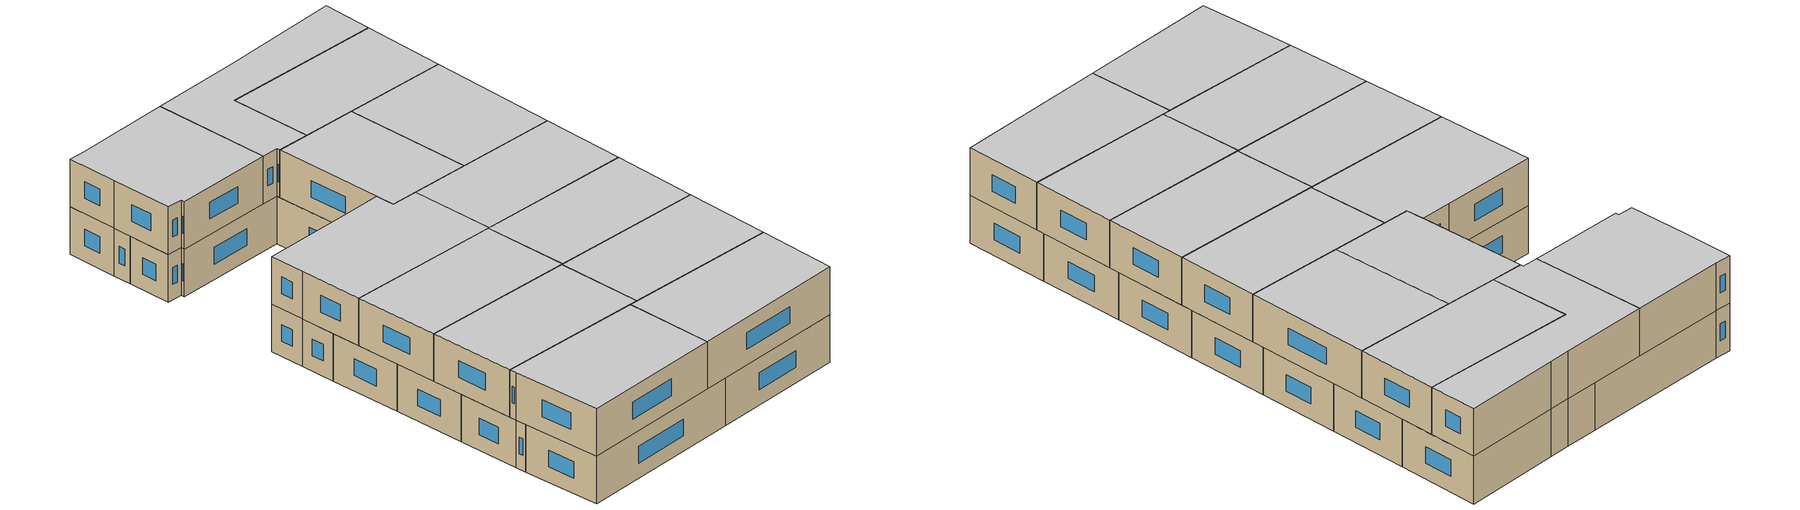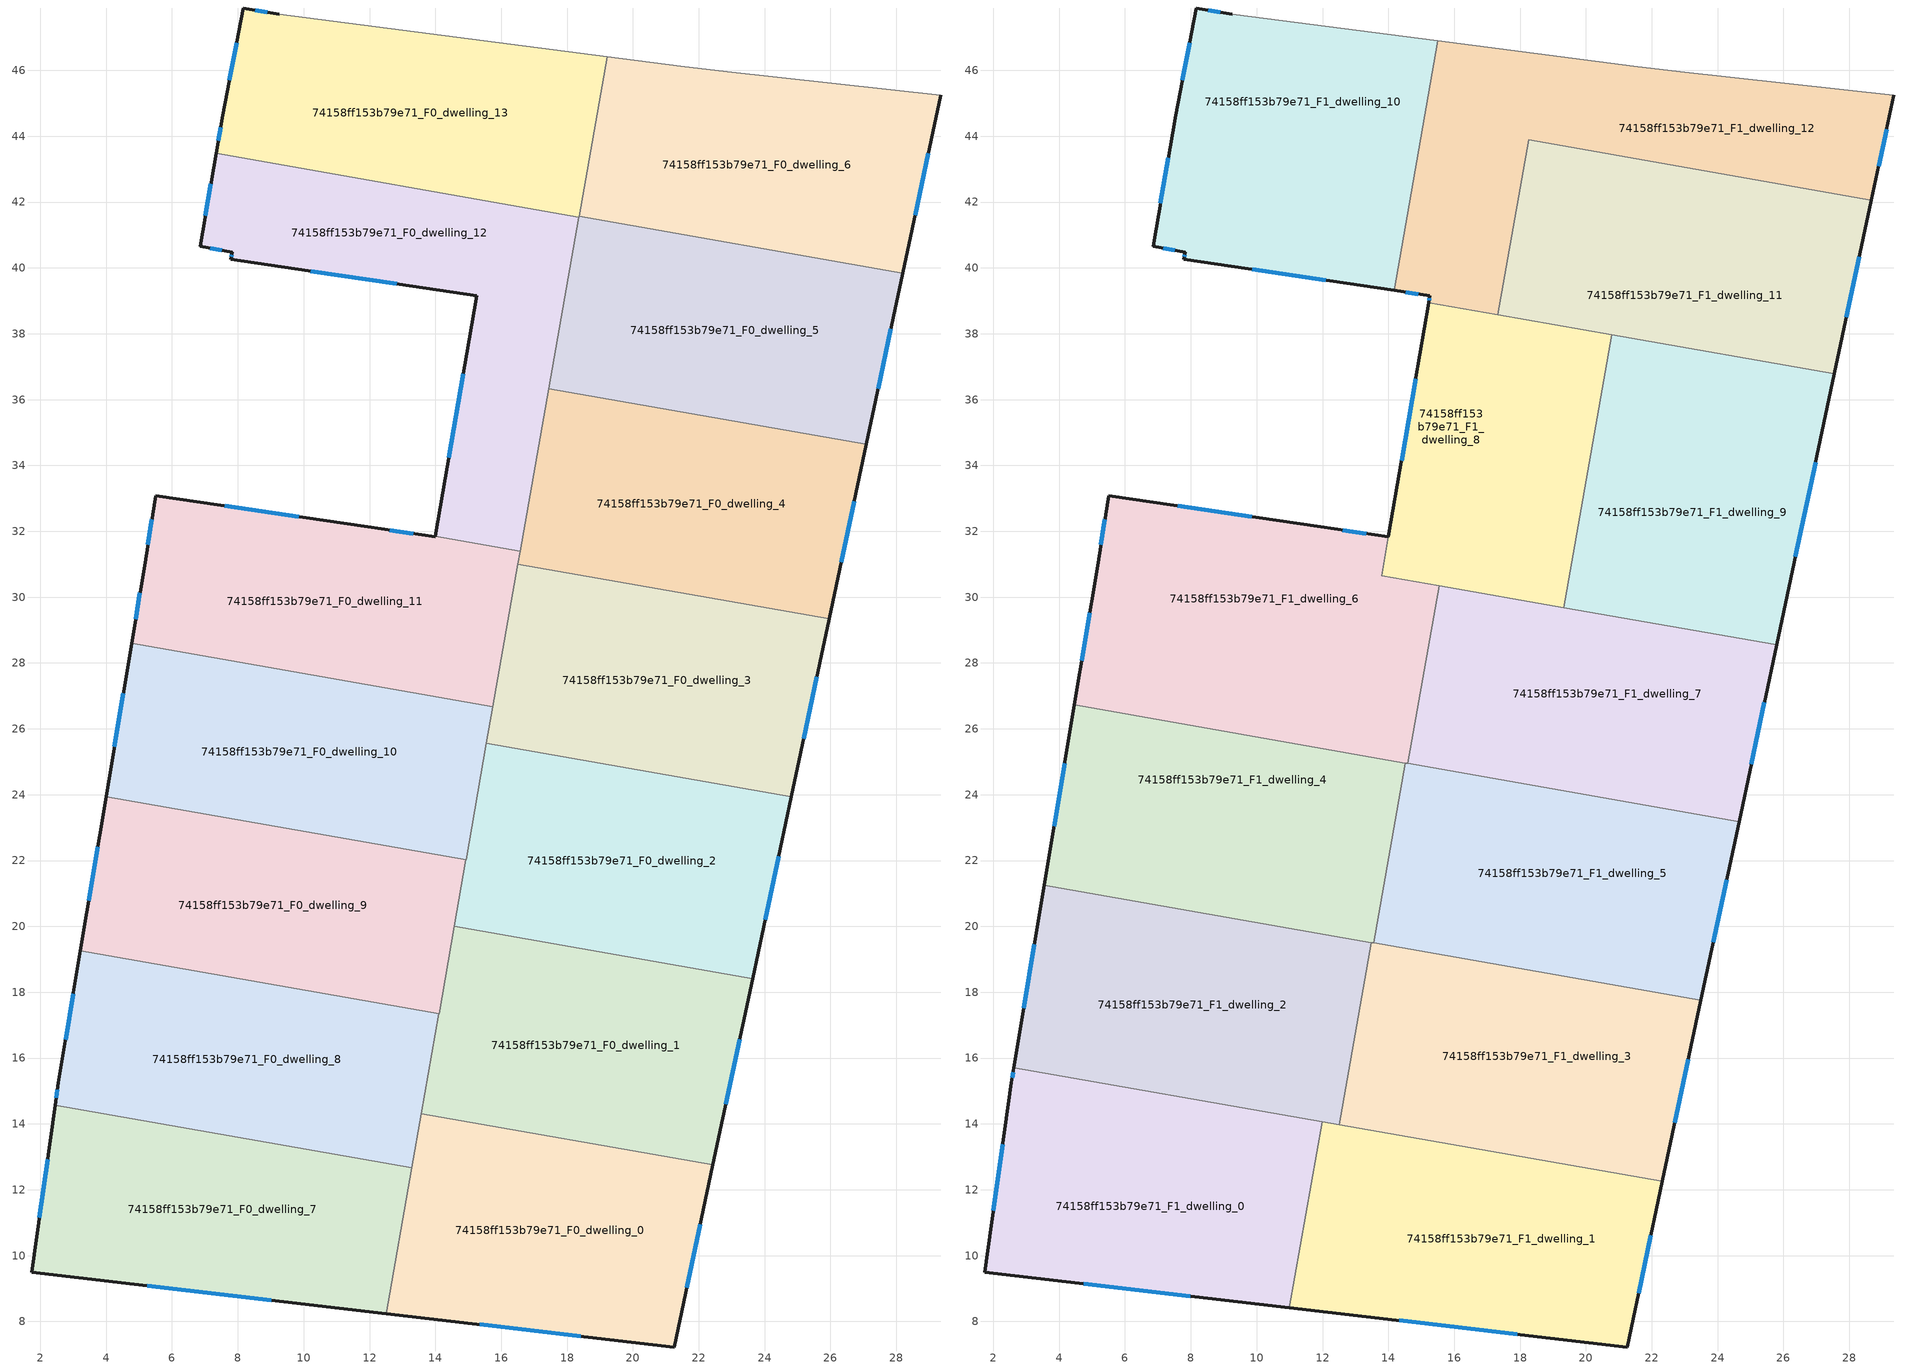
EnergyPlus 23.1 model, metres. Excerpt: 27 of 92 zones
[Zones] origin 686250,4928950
74158ff153b79e71_F0_dwelling_0
 floor ground (EU_floor_Construction): 22.43,12.76 21.25,7.22 12.51,8.24 13.58,14.31 z0
 wall outside (EU_wall_Construction): 12.51,8.24 21.25,7.22 22.43,12.76 z0:3
 wall to 74158ff153b79e71_F0_dwelling_1 (EU_wall_Construction): 22.43,12.76 13.58,14.31 z0:3
 wall to 74158ff153b79e71_F0_dwelling_7 (EU_wall_Construction): 13.29,12.67 12.51,8.24 z0:3
 wall to 74158ff153b79e71_F0_dwelling_8 (EU_wall_Construction): 13.58,14.31 13.29,12.67 z0:3
 window (EU_Window_Construction): 21.63,9.02 22.05,10.96 / 15.35,7.91 18.41,7.56 z0.98:2.02
74158ff153b79e71_F0_dwelling_1
 floor ground (EU_floor_Construction): 23.63,18.41 22.43,12.76 13.58,14.31 14.57,20 z0
 wall outside (EU_wall_Construction): 22.43,12.76 23.63,18.41 z0:3
 wall to 74158ff153b79e71_F0_dwelling_2 (EU_wall_Construction): 23.63,18.41 14.57,20 z0:3
 wall to 74158ff153b79e71_F0_dwelling_8 (EU_wall_Construction): 14.11,17.35 13.58,14.31 z0:3
 wall to 74158ff153b79e71_F0_dwelling_9 (EU_wall_Construction): 14.58,20 14.11,17.35 z0:3
 window (EU_Window_Construction): 22.82,14.6 23.24,16.57 z0.98:2.02
74158ff153b79e71_F0_dwelling_10
 floor ground (EU_floor_Construction): 15.75,26.67 14.93,22.02 4,23.94 4.77,28.59 z0
 wall outside (EU_wall_Construction): 4.77,28.59 4,23.94 z0:3
 wall to 74158ff153b79e71_F0_dwelling_11 (EU_wall_Construction): 15.75,26.67 4.77,28.59 z0:3
 wall to 74158ff153b79e71_F0_dwelling_9 (EU_wall_Construction): 4,23.94 14.93,22.02 z0:3
 wall to 74158ff153b79e71_F0_dwelling_2 (EU_wall_Construction): 14.93,22.02 15.55,25.56 z0:3
 wall to 74158ff153b79e71_F0_dwelling_3 (EU_wall_Construction): 15.55,25.56 15.75,26.66 z0:3
 window (EU_Window_Construction): 4.52,27.08 4.25,25.45 z0.98:2.02
74158ff153b79e71_F0_dwelling_11
 floor ground (EU_floor_Construction): 16.58,31.4 15.75,26.67 4.77,28.59 5.15,30.87 5.51,33.08 11.94,32.13 14,31.83 14,31.85 z0
 wall outside (EU_wall_Construction): 14,31.85 14,31.83 11.94,32.13 5.51,33.08 5.15,30.87 4.77,28.59 z0:3
 wall to 74158ff153b79e71_F0_dwelling_12 (EU_wall_Construction): 16.58,31.4 14,31.85 z0:3
 wall to 74158ff153b79e71_F0_dwelling_3 (EU_wall_Construction): 15.75,26.67 16.51,31 z0:3
 wall to 74158ff153b79e71_F0_dwelling_4 (EU_wall_Construction): 16.51,31 16.58,31.4 z0:3
 window (EU_Window_Construction): 5.03,30.13 4.89,29.33 / 5.39,32.36 5.27,31.59 / 9.85,32.44 7.6,32.78 / 13.33,31.93 12.61,32.04 z0.98:2.02
 ceiling adiabatic (EU_roof_Construction): 15.75,26.67 16.37,30.2 15.54,30.35 14.92,26.81 z3
74158ff153b79e71_F0_dwelling_12
 floor ground (EU_floor_Construction): 18.36,41.54 16.58,31.4 14,31.85 15.26,39.15 7.79,40.26 7.83,40.47 6.85,40.66 7.34,43.48 z0
 wall outside (EU_wall_Construction): 7.34,43.48 6.85,40.66 7.83,40.47 7.79,40.26 15.26,39.15 14,31.85 z0:3
 wall to 74158ff153b79e71_F0_dwelling_13 (EU_wall_Construction): 18.36,41.54 7.34,43.48 z0:3
 wall to 74158ff153b79e71_F0_dwelling_5 (EU_wall_Construction): 17.45,36.33 18.36,41.54 z0:3
 wall to 74158ff153b79e71_F0_dwelling_4 (EU_wall_Construction): 16.58,31.4 17.44,36.33 z0:3
 window (EU_Window_Construction): 7.17,40.6 7.51,40.54 / 7.18,42.56 7.01,41.58 / 14.85,36.78 14.41,34.23 / 10.22,39.9 12.83,39.51 / 7.82,40.41 7.8,40.33 z0.98:2.02
74158ff153b79e71_F0_dwelling_13
 floor ground (EU_floor_Construction): 19.22,46.41 18.36,41.54 7.34,43.48 7.54,44.64 8.17,47.89 9.25,47.7 z0
 wall outside (EU_wall_Construction): 9.25,47.7 8.17,47.89 7.54,44.64 7.34,43.48 z0:3
 wall adiabatic (EU_wall_Construction): 19.22,46.41 9.25,47.7 z0:3
 wall to 74158ff153b79e71_F0_dwelling_6 (EU_wall_Construction): 18.36,41.56 19.22,46.41 z0:3
 wall to 74158ff153b79e71_F0_dwelling_5 (EU_wall_Construction): 18.36,41.54 18.36,41.56 z0:3
 window (EU_Window_Construction): 7.48,44.26 7.4,43.86 / 7.97,46.84 7.75,45.7 / 8.9,47.77 8.52,47.83 z0.98:2.02
74158ff153b79e71_F0_dwelling_2
 floor ground (EU_floor_Construction): 24.81,23.93 23.63,18.41 14.57,20 15.55,25.56 z0
 wall outside (EU_wall_Construction): 23.63,18.41 24.81,23.93 z0:3
 wall to 74158ff153b79e71_F0_dwelling_3 (EU_wall_Construction): 24.81,23.93 15.55,25.56 z0:3
 wall to 74158ff153b79e71_F0_dwelling_9 (EU_wall_Construction): 14.93,22.02 14.57,20 z0:3
 window (EU_Window_Construction): 24.02,20.21 24.43,22.14 z0.98:2.02
74158ff153b79e71_F0_dwelling_3
 floor ground (EU_floor_Construction): 25.96,29.34 24.81,23.93 15.55,25.56 16.51,31 z0
 wall outside (EU_wall_Construction): 24.81,23.93 25.96,29.34 z0:3
 wall to 74158ff153b79e71_F0_dwelling_4 (EU_wall_Construction): 25.96,29.34 16.51,31 z0:3
 window (EU_Window_Construction): 25.18,25.69 25.59,27.58 z0.98:2.02
74158ff153b79e71_F0_dwelling_4
 floor ground (EU_floor_Construction): 27.09,34.64 25.96,29.34 16.51,31 17.44,36.33 z0
 wall outside (EU_wall_Construction): 25.96,29.34 27.09,34.64 z0:3
 wall to 74158ff153b79e71_F0_dwelling_5 (EU_wall_Construction): 27.09,34.64 17.44,36.33 z0:3
 window (EU_Window_Construction): 26.33,31.07 26.72,32.92 z0.98:2.02
 ceiling adiabatic (EU_roof_Construction): 19.46,30.48 20.4,35.82 17.45,36.33 16.51,31 z3
74158ff153b79e71_F0_dwelling_5
 floor ground (EU_floor_Construction): 28.2,39.84 27.09,34.64 17.44,36.33 18.36,41.56 z0
 wall outside (EU_wall_Construction): 27.09,34.64 28.2,39.84 z0:3
 wall to 74158ff153b79e71_F0_dwelling_6 (EU_wall_Construction): 28.2,39.84 18.36,41.56 z0:3
 window (EU_Window_Construction): 27.45,36.33 27.84,38.15 z0.98:2.02
74158ff153b79e71_F0_dwelling_6
 floor ground (EU_floor_Construction): 29.35,45.24 28.2,39.84 18.36,41.56 19.22,46.41 21.46,46.12 22.86,45.96 z0
 wall outside (EU_wall_Construction): 28.2,39.84 29.35,45.24 z0:3
 wall adiabatic (EU_wall_Construction): 29.35,45.24 22.86,45.96 21.46,46.12 19.22,46.41 z0:3
 window (EU_Window_Construction): 28.57,41.59 28.98,43.49 z0.98:2.02
74158ff153b79e71_F0_dwelling_7
 floor ground (EU_floor_Construction): 13.29,12.67 12.51,8.24 1.74,9.5 2.45,14.57 z0
 wall outside (EU_wall_Construction): 2.45,14.57 1.74,9.5 12.51,8.24 z0:3
 wall to 74158ff153b79e71_F0_dwelling_8 (EU_wall_Construction): 13.29,12.67 2.45,14.57 z0:3
 window (EU_Window_Construction): 5.24,9.09 9.01,8.65 / 2.22,12.92 1.97,11.15 z0.98:2.02
74158ff153b79e71_F0_dwelling_8
 floor ground (EU_floor_Construction): 14.11,17.35 13.29,12.67 2.45,14.57 2.55,15.25 3.22,19.26 z0
 wall outside (EU_wall_Construction): 3.22,19.26 2.55,15.25 2.45,14.57 z0:3
 wall to 74158ff153b79e71_F0_dwelling_9 (EU_wall_Construction): 14.11,17.35 3.22,19.26 z0:3
 window (EU_Window_Construction): 3,17.96 2.77,16.56 / 2.52,15.03 2.49,14.79 z0.98:2.02
 ceiling adiabatic (EU_roof_Construction): 12.51,13.98 13.13,17.52 3.22,19.26 2.63,15.71 z3
74158ff153b79e71_F0_dwelling_9
 floor ground (EU_floor_Construction): 14.93,22.02 14.11,17.35 3.22,19.26 4,23.94 z0
 wall outside (EU_wall_Construction): 4,23.94 3.22,19.26 z0:3
 window (EU_Window_Construction): 3.74,22.42 3.47,20.78 z0.98:2.02
 ceiling adiabatic (EU_roof_Construction): 14.11,17.35 14.93,22.02 14.46,19.34 13.56,19.5 14.03,22.18 4,23.94 3.22,19.26 z3
74158ff153b79e71_F1_dwelling_0
 floor to 74158ff153b79e71_F0_dwelling_7 (EU_floor_Construction): 11.79,12.93 10.99,8.42 1.74,9.5 2.45,14.57 z3
 floor to 74158ff153b79e71_F0_dwelling_8 (EU_floor_Construction): 11.98,14.07 11.79,12.93 2.45,14.57 2.55,15.25 2.63,15.71 z3
 wall outside (EU_wall_Construction): 2.63,15.71 2.55,15.25 1.74,9.5 10.99,8.42 z3:6
 wall to 74158ff153b79e71_F1_dwelling_1 (EU_wall_Construction): 10.99,8.42 11.98,14.07 z3:6
 wall to 74158ff153b79e71_F1_dwelling_2 (EU_wall_Construction): 11.98,14.07 2.63,15.71 z3:6
 window (EU_Window_Construction): 4.75,9.15 7.98,8.77 / 2.29,13.38 2,11.37 / 2.6,15.56 2.57,15.4 z3.98:5.02
 ceiling to 74158ff153b79e71_F2_dwelling_0 (EU_floor_Construction): 10.99,8.42 11.98,14.07 2.63,15.71 2.55,15.25 1.74,9.5 z6
74158ff153b79e71_F1_dwelling_1
 floor to 74158ff153b79e71_F0_dwelling_0 (EU_floor_Construction): 22.32,12.25 21.25,7.22 12.51,8.24 13.49,13.8 z3
 floor to 74158ff153b79e71_F0_dwelling_7 (EU_floor_Construction): 13.29,12.67 12.51,8.24 10.99,8.42 11.79,12.93 z3
 floor to 74158ff153b79e71_F0_dwelling_8 (EU_floor_Construction): 13.49,13.8 13.29,12.67 11.79,12.93 11.98,14.07 z3
 wall outside (EU_wall_Construction): 10.99,8.42 21.25,7.22 22.32,12.25 z3:6
 wall to 74158ff153b79e71_F1_dwelling_3 (EU_wall_Construction): 22.32,12.25 12.51,13.98 z3:6
 wall to 74158ff153b79e71_F1_dwelling_2 (EU_wall_Construction): 12.51,13.98 11.99,14.07 z3:6
 window (EU_Window_Construction): 14.33,8.03 17.91,7.61 / 21.6,8.86 21.97,10.62 z3.98:5.02
 ceiling to 74158ff153b79e71_F2_dwelling_1 (EU_floor_Construction): 21.25,7.22 22.32,12.25 11.98,14.07 10.99,8.42 z6
74158ff153b79e71_F1_dwelling_10
 floor to 74158ff153b79e71_F0_dwelling_13 (EU_floor_Construction): 15.51,46.89 14.68,42.19 7.34,43.48 7.54,44.64 8.17,47.89 9.25,47.7 z3
 floor to 74158ff153b79e71_F0_dwelling_12 (EU_floor_Construction): 14.68,42.19 14.17,39.32 7.79,40.26 7.83,40.47 6.85,40.66 7.34,43.48 z3
 wall outside (EU_wall_Construction): 9.25,47.7 8.17,47.89 7.54,44.64 6.85,40.66 7.83,40.47 7.79,40.26 14.17,39.32 z3:6
 wall adiabatic (EU_wall_Construction): 15.51,46.89 9.25,47.7 z3:6
 wall to 74158ff153b79e71_F1_dwelling_12 (EU_wall_Construction): 14.17,39.32 15.51,46.89 z3:6
 window (EU_Window_Construction): 9.87,39.96 12.1,39.62 / 7.82,40.41 7.8,40.33 / 7.17,40.6 7.51,40.54 / 7.32,43.35 7.08,41.96 / 7.97,46.84 7.75,45.7 / 8.9,47.77 8.52,47.83 z3.98:5.02
 ceiling to 74158ff153b79e71_F2_dwelling_10 (EU_floor_Construction): 14.17,39.32 15.51,46.89 9.25,47.7 8.17,47.89 7.54,44.64 6.85,40.66 7.83,40.47 7.79,40.26 z6
74158ff153b79e71_F1_dwelling_11
 floor to 74158ff153b79e71_F0_dwelling_5 (EU_floor_Construction): 28.2,39.84 27.55,36.78 17.82,38.49 18.36,41.56 z3
 floor to 74158ff153b79e71_F0_dwelling_6 (EU_floor_Construction): 28.67,42.06 28.2,39.84 18.36,41.56 18.76,43.8 z3
 floor to 74158ff153b79e71_F0_dwelling_13 (EU_floor_Construction): 18.76,43.8 18.36,41.54 17.86,41.63 18.26,43.89 z3
 floor to 74158ff153b79e71_F0_dwelling_12 (EU_floor_Construction): 18.36,41.54 17.82,38.49 17.32,38.57 17.86,41.63 z3
 wall outside (EU_wall_Construction): 27.55,36.78 28.67,42.06 z3:6
 wall to 74158ff153b79e71_F1_dwelling_12 (EU_wall_Construction): 28.67,42.06 18.26,43.89 17.32,38.57 z3:6
 wall to 74158ff153b79e71_F1_dwelling_9 (EU_wall_Construction): 20.78,37.97 27.55,36.78 z3:6
 wall to 74158ff153b79e71_F1_dwelling_8 (EU_wall_Construction): 17.32,38.57 20.78,37.97 z3:6
 window (EU_Window_Construction): 27.91,38.5 28.31,40.34 z3.98:5.02
 ceiling to 74158ff153b79e71_F2_dwelling_11 (EU_floor_Construction): 27.55,36.78 28.67,42.06 18.26,43.89 17.32,38.57 z6
74158ff153b79e71_F1_dwelling_12
 floor to 74158ff153b79e71_F0_dwelling_6 (EU_floor_Construction): 29.35,45.24 28.67,42.06 18.76,43.8 19.22,46.41 21.46,46.12 22.86,45.96 z3
 floor to 74158ff153b79e71_F0_dwelling_13 (EU_floor_Construction): 19.22,46.41 18.76,43.8 18.26,43.89 17.86,41.63 14.68,42.19 15.51,46.89 z3
 floor to 74158ff153b79e71_F0_dwelling_12 (EU_floor_Construction): 17.86,41.63 17.32,38.57 15.22,38.94 15.26,39.15 14.17,39.32 14.68,42.19 z3
 wall outside (EU_wall_Construction): 28.67,42.06 29.35,45.24 / 14.17,39.32 15.26,39.15 15.22,38.94 z3:6
 wall adiabatic (EU_wall_Construction): 29.35,45.24 22.86,45.96 21.46,46.12 15.51,46.89 z3:6
 wall to 74158ff153b79e71_F1_dwelling_8 (EU_wall_Construction): 15.22,38.94 17.32,38.57 z3:6
 window (EU_Window_Construction): 28.89,43.09 29.13,44.21 / 15.25,39.09 15.24,39.01 / 14.53,39.26 14.91,39.21 z3.98:5.02
 ceiling to 74158ff153b79e71_F2_dwelling_12 (EU_floor_Construction): 28.67,42.06 29.35,45.24 22.86,45.96 21.46,46.12 15.51,46.89 14.17,39.32 15.26,39.15 15.22,38.94 17.32,38.57 18.26,43.89 z6
74158ff153b79e71_F1_dwelling_2
 floor adiabatic (EU_floor_Construction): 13.48,19.51 12.51,13.98 2.63,15.71 3.55,21.25 z3
 wall outside (EU_wall_Construction): 3.55,21.25 2.63,15.71 z3:6
 wall to 74158ff153b79e71_F1_dwelling_3 (EU_wall_Construction): 12.51,13.98 13.48,19.51 z3:6
 wall to 74158ff153b79e71_F1_dwelling_4 (EU_wall_Construction): 13.48,19.51 3.55,21.25 z3:6
 window (EU_Window_Construction): 3.25,19.45 2.93,17.51 z3.98:5.02
 ceiling to 74158ff153b79e71_F2_dwelling_2 (EU_floor_Construction): 12.51,13.98 13.48,19.51 3.55,21.25 2.63,15.71 z6
74158ff153b79e71_F1_dwelling_3
 floor to 74158ff153b79e71_F0_dwelling_1 (EU_floor_Construction): 23.49,17.75 22.43,12.76 13.58,14.31 14.46,19.34 z3
 floor to 74158ff153b79e71_F0_dwelling_0 (EU_floor_Construction): 22.43,12.76 22.32,12.25 13.49,13.8 13.58,14.31 z3
 floor to 74158ff153b79e71_F0_dwelling_8 (EU_floor_Construction): 14.11,17.35 13.49,13.8 12.51,13.98 13.13,17.52 z3
 floor adiabatic (EU_floor_Construction): 14.46,19.34 14.11,17.35 13.13,17.52 13.48,19.51 z3
 wall outside (EU_wall_Construction): 22.32,12.25 23.49,17.75 z3:6
 wall to 74158ff153b79e71_F1_dwelling_5 (EU_wall_Construction): 23.49,17.75 13.56,19.5 z3:6
 wall to 74158ff153b79e71_F1_dwelling_4 (EU_wall_Construction): 13.56,19.5 13.48,19.51 z3:6
 window (EU_Window_Construction): 22.7,14.04 23.11,15.96 z3.98:5.02
 ceiling to 74158ff153b79e71_F2_dwelling_3 (EU_floor_Construction): 22.32,12.25 23.49,17.75 13.48,19.51 12.51,13.98 z6
74158ff153b79e71_F1_dwelling_4
 floor to 74158ff153b79e71_F0_dwelling_10 (EU_floor_Construction): 14.52,24.96 14.03,22.18 4,23.94 4.46,26.73 z3
 floor adiabatic (EU_floor_Construction): 14.03,22.18 13.56,19.5 3.55,21.25 4,23.94 z3
 wall outside (EU_wall_Construction): 4.46,26.73 3.55,21.25 z3:6
 wall to 74158ff153b79e71_F1_dwelling_5 (EU_wall_Construction): 13.56,19.5 14.52,24.96 z3:6
 wall to 74158ff153b79e71_F1_dwelling_6 (EU_wall_Construction): 14.52,24.96 4.46,26.73 z3:6
 window (EU_Window_Construction): 4.16,24.95 3.85,23.04 z3.98:5.02
 ceiling to 74158ff153b79e71_F2_dwelling_4 (EU_floor_Construction): 13.56,19.5 14.52,24.96 4.46,26.73 3.55,21.25 z6
74158ff153b79e71_F1_dwelling_5
 floor to 74158ff153b79e71_F0_dwelling_2 (EU_floor_Construction): 24.65,23.18 23.63,18.41 14.57,20 15.42,24.8 z3
 floor to 74158ff153b79e71_F0_dwelling_1 (EU_floor_Construction): 23.63,18.41 23.49,17.75 14.46,19.34 14.57,20 z3
 floor to 74158ff153b79e71_F0_dwelling_10 (EU_floor_Construction): 15.42,24.8 14.93,22.02 14.03,22.18 14.52,24.96 z3
 floor to 74158ff153b79e71_F0_dwelling_9 (EU_floor_Construction): 14.93,22.02 14.46,19.34 13.56,19.5 14.03,22.18 z3
 wall outside (EU_wall_Construction): 23.49,17.75 24.65,23.18 z3:6
 wall to 74158ff153b79e71_F1_dwelling_7 (EU_wall_Construction): 24.65,23.18 14.59,24.95 z3:6
 wall to 74158ff153b79e71_F1_dwelling_6 (EU_wall_Construction): 14.59,24.95 14.52,24.96 z3:6
 window (EU_Window_Construction): 23.87,19.52 24.27,21.42 z3.98:5.02
 ceiling to 74158ff153b79e71_F2_dwelling_5 (EU_floor_Construction): 23.49,17.75 24.65,23.18 14.52,24.96 13.56,19.5 z6
74158ff153b79e71_F1_dwelling_6
 floor to 74158ff153b79e71_F0_dwelling_11 (EU_floor_Construction): 14,31.83 13.8,30.66 15.54,30.35 14.92,26.81 4.77,28.59 5.15,30.87 5.51,33.08 11.94,32.13 z3
 floor to 74158ff153b79e71_F0_dwelling_10 (EU_floor_Construction): 14.92,26.81 14.59,24.95 4.46,26.73 4.77,28.59 z3
 wall outside (EU_wall_Construction): 14,31.83 11.94,32.13 5.51,33.08 5.15,30.87 4.46,26.73 z3:6
 wall to 74158ff153b79e71_F1_dwelling_8 (EU_wall_Construction): 13.8,30.66 14,31.83 / 15.54,30.35 13.8,30.65 z3:6
 wall to 74158ff153b79e71_F1_dwelling_7 (EU_wall_Construction): 14.59,24.95 15.54,30.35 z3:6
 window (EU_Window_Construction): 4.93,29.52 4.69,28.07 / 5.39,32.36 5.27,31.59 / 9.85,32.44 7.6,32.78 / 13.33,31.93 12.61,32.04 z3.98:5.02
 ceiling to 74158ff153b79e71_F2_dwelling_6 (EU_floor_Construction): 14.59,24.95 15.54,30.35 13.8,30.66 14,31.83 11.94,32.13 5.51,33.08 5.15,30.87 4.46,26.73 z6
74158ff153b79e71_F1_dwelling_7
 floor to 74158ff153b79e71_F0_dwelling_3 (EU_floor_Construction): 25.79,28.55 24.81,23.93 15.55,25.56 16.37,30.2 z3
 floor to 74158ff153b79e71_F0_dwelling_2 (EU_floor_Construction): 24.81,23.93 24.65,23.18 15.42,24.8 15.55,25.56 z3
 floor to 74158ff153b79e71_F0_dwelling_10 (EU_floor_Construction): 15.75,26.67 15.42,24.8 14.59,24.95 14.92,26.81 z3
 floor adiabatic (EU_floor_Construction): 16.37,30.2 15.75,26.67 14.92,26.81 15.54,30.35 z3
 wall outside (EU_wall_Construction): 24.65,23.18 25.79,28.55 z3:6
 wall to 74158ff153b79e71_F1_dwelling_9 (EU_wall_Construction): 25.79,28.55 19.32,29.68 z3:6
 wall to 74158ff153b79e71_F1_dwelling_8 (EU_wall_Construction): 19.32,29.68 15.54,30.35 z3:6
 window (EU_Window_Construction): 25.02,24.93 25.42,26.8 z3.98:5.02
 ceiling to 74158ff153b79e71_F2_dwelling_7 (EU_floor_Construction): 24.65,23.18 25.79,28.55 15.54,30.35 14.59,24.95 z6
74158ff153b79e71_F1_dwelling_8
 floor to 74158ff153b79e71_F0_dwelling_12 (EU_floor_Construction): 17.82,38.49 16.58,31.4 14.01,31.85 15.22,38.94 z3
 floor to 74158ff153b79e71_F0_dwelling_11 (EU_floor_Construction): 16.58,31.4 16.37,30.2 13.8,30.65 14.01,31.85 z3
 floor to 74158ff153b79e71_F0_dwelling_5 (EU_floor_Construction): 20.78,37.97 20.4,35.82 17.45,36.33 17.82,38.49 z3
 floor to 74158ff153b79e71_F0_dwelling_3 (EU_floor_Construction): 19.46,30.48 19.32,29.68 16.37,30.2 16.51,31 z3
 floor adiabatic (EU_floor_Construction): 20.4,35.82 19.46,30.48 16.51,31 16.37,30.2 19.32,29.68 13.8,30.65 16.37,30.2 17.45,36.33 z3
 wall outside (EU_wall_Construction): 15.22,38.94 14,31.84 z3:6
 wall to 74158ff153b79e71_F1_dwelling_9 (EU_wall_Construction): 19.32,29.68 20.78,37.97 z3:6
 window (EU_Window_Construction): 14.83,36.63 14.4,34.15 z3.98:5.02
 ceiling to 74158ff153b79e71_F2_dwelling_8 (EU_floor_Construction): 19.32,29.68 20.78,37.97 15.22,38.94 13.8,30.65 z6
74158ff153b79e71_F1_dwelling_9
 floor to 74158ff153b79e71_F0_dwelling_4 (EU_floor_Construction): 27.09,34.64 25.96,29.34 19.46,30.48 20.4,35.82 z3
 floor to 74158ff153b79e71_F0_dwelling_5 (EU_floor_Construction): 27.55,36.78 27.09,34.64 20.4,35.82 20.78,37.97 z3
 floor to 74158ff153b79e71_F0_dwelling_3 (EU_floor_Construction): 25.96,29.34 25.79,28.55 19.32,29.68 19.46,30.48 z3
 wall outside (EU_wall_Construction): 25.79,28.55 27.55,36.78 z3:6
 window (EU_Window_Construction): 26.36,31.22 26.98,34.1 z3.98:5.02
 ceiling to 74158ff153b79e71_F2_dwelling_9 (EU_floor_Construction): 25.79,28.55 27.55,36.78 20.78,37.97 19.32,29.68 z6
[Building]
EU S2 Campaign: North Axis=0; Terrain=City; Solar Distribution=FullExterior
[Site:Location]
Bologna: Latitude=44.5; Longitude=11.25; Time Zone=1; Elevation=37
[SizingPeriod:WeatherFileDays]
AnnualSizingPeriod: Begin Month=1; Begin Day of Month=1; End Month=12; End Day of Month=31; Day of Week for Start Day=Monday; Use Weather File Daylight Saving Period=No; Use Weather File Rain and Snow Indicators=No
[MATERIAL]
EU_InternalMass_Material: Roughness=MediumRough; Thickness=0.1; Conductivity=1; Density=1800; Specific Heat=900; Thermal Absorptance=0.9; Solar Absorptance=0.7; Visible Absorptance=0.7
[MATERIAL:NOMASS] Roughness=MediumRough; Thermal Absorptance=0.9; Solar Absorptance=0.7; Visible Absorptance=0.7
Name | Thermal Resistance
EU_wall_NoMass | 0.905828
EU_roof_NoMass | 0.37593
EU_floor_NoMass | 0.67114
[WINDOWMATERIAL:SIMPLEGLAZINGSYSTEM]
EU_Window_SimpleGlazing: UFactor=4.52486; Solar Heat Gain Coefficient=0.85; Visible Transmittance=0.85
[CONSTRUCTION]
EU_wall_Construction: EU_wall_NoMass
EU_roof_Construction: EU_roof_NoMass
EU_floor_Construction: EU_floor_NoMass
EU_Window_Construction: EU_Window_SimpleGlazing
EU_InternalMass_Construction: EU_InternalMass_Material
[ZONE] Type=1; Multiplier=1; Ceiling Height=autocalculate; Floor Area=autocalculate; Part of Total Floor Area=Yes
Name | Volume
74158ff153b79e71_F0_dwelling_0 | 157.47
74158ff153b79e71_F1_dwelling_0 | 169.564
74158ff153b79e71_F0_dwelling_1 | 157.491
74158ff153b79e71_F1_dwelling_1 | 169.556
74158ff153b79e71_F0_dwelling_10 | 157.454
74158ff153b79e71_F1_dwelling_10; 74158ff153b79e71_F1_dwelling_9 | 169.582
74158ff153b79e71_F0_dwelling_11 | 157.465
74158ff153b79e71_F1_dwelling_11; 74158ff153b79e71_F1_dwelling_2 | 169.586
74158ff153b79e71_F0_dwelling_12 | 157.464
74158ff153b79e71_F1_dwelling_12 | 169.594
74158ff153b79e71_F0_dwelling_13; 74158ff153b79e71_F0_dwelling_8 | 157.455
74158ff153b79e71_F0_dwelling_2 | 157.474
74158ff153b79e71_F0_dwelling_3 | 157.49
74158ff153b79e71_F1_dwelling_3 | 169.589
74158ff153b79e71_F0_dwelling_4 | 157.449
74158ff153b79e71_F1_dwelling_4 | 169.592
74158ff153b79e71_F0_dwelling_5 | 157.494
74158ff153b79e71_F1_dwelling_5 | 169.6
74158ff153b79e71_F0_dwelling_6 | 157.463
74158ff153b79e71_F1_dwelling_6 | 197.259
74158ff153b79e71_F0_dwelling_7 | 157.468
74158ff153b79e71_F1_dwelling_7 | 169.577
74158ff153b79e71_F1_dwelling_8 | 141.859
74158ff153b79e71_F0_dwelling_9 | 157.471
[INTERNALMASS] Construction=EU_InternalMass_Construction
Name | Zone or ZoneList | Surface Area
74158ff153b79e71_F0_dwelling_0_EU_InternalMass | 74158ff153b79e71_F0_dwelling_0 | 52.4896
74158ff153b79e71_F0_dwelling_1_EU_InternalMass | 74158ff153b79e71_F0_dwelling_1 | 52.4975
74158ff153b79e71_F0_dwelling_2_EU_InternalMass | 74158ff153b79e71_F0_dwelling_2 | 52.4916
74158ff153b79e71_F0_dwelling_3_EU_InternalMass | 74158ff153b79e71_F0_dwelling_3 | 52.4965
74158ff153b79e71_F0_dwelling_4_EU_InternalMass | 74158ff153b79e71_F0_dwelling_4 | 52.4828
74158ff153b79e71_F0_dwelling_5_EU_InternalMass | 74158ff153b79e71_F0_dwelling_5 | 52.4981
74158ff153b79e71_F0_dwelling_6_EU_InternalMass | 74158ff153b79e71_F0_dwelling_6 | 52.4879
74158ff153b79e71_F0_dwelling_7_EU_InternalMass | 74158ff153b79e71_F0_dwelling_7 | 52.4893
74158ff153b79e71_F0_dwelling_8_EU_InternalMass | 74158ff153b79e71_F0_dwelling_8 | 52.485
74158ff153b79e71_F0_dwelling_9_EU_InternalMass | 74158ff153b79e71_F0_dwelling_9 | 52.4903
74158ff153b79e71_F0_dwelling_10_EU_InternalMass | 74158ff153b79e71_F0_dwelling_10 | 52.4844
74158ff153b79e71_F0_dwelling_11_EU_InternalMass | 74158ff153b79e71_F0_dwelling_11 | 52.4881
74158ff153b79e71_F0_dwelling_12_EU_InternalMass | 74158ff153b79e71_F0_dwelling_12 | 52.488
74158ff153b79e71_F0_dwelling_13_EU_InternalMass | 74158ff153b79e71_F0_dwelling_13 | 52.4851
74158ff153b79e71_F1_dwelling_0_EU_InternalMass | 74158ff153b79e71_F1_dwelling_0 | 56.521
74158ff153b79e71_F1_dwelling_1_EU_InternalMass | 74158ff153b79e71_F1_dwelling_1 | 56.5182
74158ff153b79e71_F1_dwelling_2_EU_InternalMass | 74158ff153b79e71_F1_dwelling_2 | 56.5286
74158ff153b79e71_F1_dwelling_3_EU_InternalMass | 74158ff153b79e71_F1_dwelling_3 | 56.5304
74158ff153b79e71_F1_dwelling_4_EU_InternalMass | 74158ff153b79e71_F1_dwelling_4 | 56.5289
74158ff153b79e71_F1_dwelling_5_EU_InternalMass | 74158ff153b79e71_F1_dwelling_5 | 56.5329
74158ff153b79e71_F1_dwelling_6_EU_InternalMass | 74158ff153b79e71_F1_dwelling_6 | 65.7533
74158ff153b79e71_F1_dwelling_7_EU_InternalMass | 74158ff153b79e71_F1_dwelling_7 | 56.525
74158ff153b79e71_F1_dwelling_8_EU_InternalMass | 74158ff153b79e71_F1_dwelling_8 | 47.3033
74158ff153b79e71_F1_dwelling_9_EU_InternalMass | 74158ff153b79e71_F1_dwelling_9 | 56.5257
74158ff153b79e71_F1_dwelling_10_EU_InternalMass | 74158ff153b79e71_F1_dwelling_10 | 56.5282
74158ff153b79e71_F1_dwelling_11_EU_InternalMass | 74158ff153b79e71_F1_dwelling_11 | 56.5307
74158ff153b79e71_F1_dwelling_12_EU_InternalMass | 74158ff153b79e71_F1_dwelling_12 | 56.5314
[OTHEREQUIPMENT] Fuel Type=Electricity; Design Level Calculation Method=Watts/Area; Power per Zone Floor Area=1; Fraction Latent=0; Fraction Radiant=0; Fraction Lost=0; Carbon Dioxide Generation Rate=0; EndUse Subcategory=EU_Step8_InternalGains
Name | Zone or ZoneList or Space or SpaceList | Schedule
EU_Step8_InternalGain_74158ff153b79e71_F0_dwelling_0_f000 | 74158ff153b79e71_F0_dwelling_0 | EU_Step8_GainSchedule_74158ff153b79e71_F0_dwelling_0_f000
EU_Step8_InternalGain_74158ff153b79e71_F0_dwelling_1_f000 | 74158ff153b79e71_F0_dwelling_1 | EU_Step8_GainSchedule_74158ff153b79e71_F0_dwelling_1_f000
EU_Step8_InternalGain_74158ff153b79e71_F0_dwelling_2_f000 | 74158ff153b79e71_F0_dwelling_2 | EU_Step8_GainSchedule_74158ff153b79e71_F0_dwelling_2_f000
EU_Step8_InternalGain_74158ff153b79e71_F0_dwelling_3_f000 | 74158ff153b79e71_F0_dwelling_3 | EU_Step8_GainSchedule_74158ff153b79e71_F0_dwelling_3_f000
EU_Step8_InternalGain_74158ff153b79e71_F0_dwelling_4_f000 | 74158ff153b79e71_F0_dwelling_4 | EU_Step8_GainSchedule_74158ff153b79e71_F0_dwelling_4_f000
EU_Step8_InternalGain_74158ff153b79e71_F0_dwelling_5_f000 | 74158ff153b79e71_F0_dwelling_5 | EU_Step8_GainSchedule_74158ff153b79e71_F0_dwelling_5_f000
EU_Step8_InternalGain_74158ff153b79e71_F0_dwelling_6_f000 | 74158ff153b79e71_F0_dwelling_6 | EU_Step8_GainSchedule_74158ff153b79e71_F0_dwelling_6_f000
EU_Step8_InternalGain_74158ff153b79e71_F0_dwelling_7_f000 | 74158ff153b79e71_F0_dwelling_7 | EU_Step8_GainSchedule_74158ff153b79e71_F0_dwelling_7_f000
EU_Step8_InternalGain_74158ff153b79e71_F0_dwelling_8_f000 | 74158ff153b79e71_F0_dwelling_8 | EU_Step8_GainSchedule_74158ff153b79e71_F0_dwelling_8_f000
EU_Step8_InternalGain_74158ff153b79e71_F0_dwelling_9_f000 | 74158ff153b79e71_F0_dwelling_9 | EU_Step8_GainSchedule_74158ff153b79e71_F0_dwelling_9_f000
EU_Step8_InternalGain_74158ff153b79e71_F0_dwelling_10_f000 | 74158ff153b79e71_F0_dwelling_10 | EU_Step8_GainSchedule_74158ff153b79e71_F0_dwelling_10_f000
EU_Step8_InternalGain_74158ff153b79e71_F0_dwelling_11_f000 | 74158ff153b79e71_F0_dwelling_11 | EU_Step8_GainSchedule_74158ff153b79e71_F0_dwelling_11_f000
EU_Step8_InternalGain_74158ff153b79e71_F0_dwelling_12_f000 | 74158ff153b79e71_F0_dwelling_12 | EU_Step8_GainSchedule_74158ff153b79e71_F0_dwelling_12_f000
EU_Step8_InternalGain_74158ff153b79e71_F0_dwelling_13_f000 | 74158ff153b79e71_F0_dwelling_13 | EU_Step8_GainSchedule_74158ff153b79e71_F0_dwelling_13_f000
EU_Step8_InternalGain_74158ff153b79e71_F1_dwelling_0_f000 | 74158ff153b79e71_F1_dwelling_0 | EU_Step8_GainSchedule_74158ff153b79e71_F1_dwelling_0_f000
EU_Step8_InternalGain_74158ff153b79e71_F1_dwelling_1_f000 | 74158ff153b79e71_F1_dwelling_1 | EU_Step8_GainSchedule_74158ff153b79e71_F1_dwelling_1_f000
EU_Step8_InternalGain_74158ff153b79e71_F1_dwelling_2_f000 | 74158ff153b79e71_F1_dwelling_2 | EU_Step8_GainSchedule_74158ff153b79e71_F1_dwelling_2_f000
EU_Step8_InternalGain_74158ff153b79e71_F1_dwelling_3_f000 | 74158ff153b79e71_F1_dwelling_3 | EU_Step8_GainSchedule_74158ff153b79e71_F1_dwelling_3_f000
EU_Step8_InternalGain_74158ff153b79e71_F1_dwelling_4_f000 | 74158ff153b79e71_F1_dwelling_4 | EU_Step8_GainSchedule_74158ff153b79e71_F1_dwelling_4_f000
EU_Step8_InternalGain_74158ff153b79e71_F1_dwelling_5_f000 | 74158ff153b79e71_F1_dwelling_5 | EU_Step8_GainSchedule_74158ff153b79e71_F1_dwelling_5_f000
EU_Step8_InternalGain_74158ff153b79e71_F1_dwelling_6_f000 | 74158ff153b79e71_F1_dwelling_6 | EU_Step8_GainSchedule_74158ff153b79e71_F1_dwelling_6_f000
EU_Step8_InternalGain_74158ff153b79e71_F1_dwelling_7_f000 | 74158ff153b79e71_F1_dwelling_7 | EU_Step8_GainSchedule_74158ff153b79e71_F1_dwelling_7_f000
EU_Step8_InternalGain_74158ff153b79e71_F1_dwelling_8_f000 | 74158ff153b79e71_F1_dwelling_8 | EU_Step8_GainSchedule_74158ff153b79e71_F1_dwelling_8_f000
EU_Step8_InternalGain_74158ff153b79e71_F1_dwelling_9_f000 | 74158ff153b79e71_F1_dwelling_9 | EU_Step8_GainSchedule_74158ff153b79e71_F1_dwelling_9_f000
EU_Step8_InternalGain_74158ff153b79e71_F1_dwelling_10_f000 | 74158ff153b79e71_F1_dwelling_10 | EU_Step8_GainSchedule_74158ff153b79e71_F1_dwelling_10_f000
EU_Step8_InternalGain_74158ff153b79e71_F1_dwelling_11_f000 | 74158ff153b79e71_F1_dwelling_11 | EU_Step8_GainSchedule_74158ff153b79e71_F1_dwelling_11_f000
EU_Step8_InternalGain_74158ff153b79e71_F1_dwelling_12_f000 | 74158ff153b79e71_F1_dwelling_12 | EU_Step8_GainSchedule_74158ff153b79e71_F1_dwelling_12_f000
[ZONEVENTILATION:DESIGNFLOWRATE] Schedule=EU_AlwaysOn; Design Flow Rate Calculation Method=AirChanges/Hour; Air Changes per Hour=0.73129; Ventilation Type=Natural; Fan Pressure Rise=0; Fan Total Efficiency=1; Constant Term Coefficient=1; Temperature Term Coefficient=0; Velocity Term Coefficient=0; Velocity Squared Term Coefficient=0; Minimum Indoor Temperature=-100; Maximum Indoor Temperature=100; Delta Temperature=-100; Minimum Outdoor Temperature=-100; Maximum Outdoor Temperature=100; Maximum Wind Speed=40
Name | Zone or ZoneList or Space or SpaceList
EU_ConstantAir_74158ff153b79e71_F0_dwelling_0 | 74158ff153b79e71_F0_dwelling_0
EU_ConstantAir_74158ff153b79e71_F0_dwelling_1 | 74158ff153b79e71_F0_dwelling_1
EU_ConstantAir_74158ff153b79e71_F0_dwelling_2 | 74158ff153b79e71_F0_dwelling_2
EU_ConstantAir_74158ff153b79e71_F0_dwelling_3 | 74158ff153b79e71_F0_dwelling_3
EU_ConstantAir_74158ff153b79e71_F0_dwelling_4 | 74158ff153b79e71_F0_dwelling_4
EU_ConstantAir_74158ff153b79e71_F0_dwelling_5 | 74158ff153b79e71_F0_dwelling_5
EU_ConstantAir_74158ff153b79e71_F0_dwelling_6 | 74158ff153b79e71_F0_dwelling_6
EU_ConstantAir_74158ff153b79e71_F0_dwelling_7 | 74158ff153b79e71_F0_dwelling_7
EU_ConstantAir_74158ff153b79e71_F0_dwelling_8 | 74158ff153b79e71_F0_dwelling_8
EU_ConstantAir_74158ff153b79e71_F0_dwelling_9 | 74158ff153b79e71_F0_dwelling_9
EU_ConstantAir_74158ff153b79e71_F0_dwelling_10 | 74158ff153b79e71_F0_dwelling_10
EU_ConstantAir_74158ff153b79e71_F0_dwelling_11 | 74158ff153b79e71_F0_dwelling_11
EU_ConstantAir_74158ff153b79e71_F0_dwelling_12 | 74158ff153b79e71_F0_dwelling_12
EU_ConstantAir_74158ff153b79e71_F0_dwelling_13 | 74158ff153b79e71_F0_dwelling_13
EU_ConstantAir_74158ff153b79e71_F1_dwelling_0 | 74158ff153b79e71_F1_dwelling_0
EU_ConstantAir_74158ff153b79e71_F1_dwelling_1 | 74158ff153b79e71_F1_dwelling_1
EU_ConstantAir_74158ff153b79e71_F1_dwelling_2 | 74158ff153b79e71_F1_dwelling_2
EU_ConstantAir_74158ff153b79e71_F1_dwelling_3 | 74158ff153b79e71_F1_dwelling_3
EU_ConstantAir_74158ff153b79e71_F1_dwelling_4 | 74158ff153b79e71_F1_dwelling_4
EU_ConstantAir_74158ff153b79e71_F1_dwelling_5 | 74158ff153b79e71_F1_dwelling_5
EU_ConstantAir_74158ff153b79e71_F1_dwelling_6 | 74158ff153b79e71_F1_dwelling_6
EU_ConstantAir_74158ff153b79e71_F1_dwelling_7 | 74158ff153b79e71_F1_dwelling_7
EU_ConstantAir_74158ff153b79e71_F1_dwelling_8 | 74158ff153b79e71_F1_dwelling_8
EU_ConstantAir_74158ff153b79e71_F1_dwelling_9 | 74158ff153b79e71_F1_dwelling_9
EU_ConstantAir_74158ff153b79e71_F1_dwelling_10 | 74158ff153b79e71_F1_dwelling_10
EU_ConstantAir_74158ff153b79e71_F1_dwelling_11 | 74158ff153b79e71_F1_dwelling_11
EU_ConstantAir_74158ff153b79e71_F1_dwelling_12 | 74158ff153b79e71_F1_dwelling_12
[HVACTEMPLATE:THERMOSTAT] Constant Heating Setpoint=20; Constant Cooling Setpoint=50
EU_HeatOnly_74158ff153b79e71_F0_dwelling_0; EU_HeatOnly_74158ff153b79e71_F0_dwelling_1; EU_HeatOnly_74158ff153b79e71_F0_dwelling_2; EU_HeatOnly_74158ff153b79e71_F0_dwelling_3; EU_HeatOnly_74158ff153b79e71_F0_dwelling_4; EU_HeatOnly_74158ff153b79e71_F0_dwelling_5; EU_HeatOnly_74158ff153b79e71_F0_dwelling_6; EU_HeatOnly_74158ff153b79e71_F0_dwelling_7; EU_HeatOnly_74158ff153b79e71_F0_dwelling_8; EU_HeatOnly_74158ff153b79e71_F0_dwelling_9; EU_HeatOnly_74158ff153b79e71_F0_dwelling_10; EU_HeatOnly_74158ff153b79e71_F0_dwelling_11; EU_HeatOnly_74158ff153b79e71_F0_dwelling_12; EU_HeatOnly_74158ff153b79e71_F0_dwelling_13; EU_HeatOnly_74158ff153b79e71_F1_dwelling_0; EU_HeatOnly_74158ff153b79e71_F1_dwelling_1; EU_HeatOnly_74158ff153b79e71_F1_dwelling_2; EU_HeatOnly_74158ff153b79e71_F1_dwelling_3; EU_HeatOnly_74158ff153b79e71_F1_dwelling_4; EU_HeatOnly_74158ff153b79e71_F1_dwelling_5; EU_HeatOnly_74158ff153b79e71_F1_dwelling_6; EU_HeatOnly_74158ff153b79e71_F1_dwelling_7; EU_HeatOnly_74158ff153b79e71_F1_dwelling_8; EU_HeatOnly_74158ff153b79e71_F1_dwelling_9; EU_HeatOnly_74158ff153b79e71_F1_dwelling_10; EU_HeatOnly_74158ff153b79e71_F1_dwelling_11; EU_HeatOnly_74158ff153b79e71_F1_dwelling_12; EU_HeatOnly_74158ff153b79e71_F2_dwelling_0; EU_HeatOnly_74158ff153b79e71_F2_dwelling_1; EU_HeatOnly_74158ff153b79e71_F2_dwelling_2; EU_HeatOnly_74158ff153b79e71_F2_dwelling_3; EU_HeatOnly_74158ff153b79e71_F2_dwelling_4; EU_HeatOnly_74158ff153b79e71_F2_dwelling_5; EU_HeatOnly_74158ff153b79e71_F2_dwelling_6; EU_HeatOnly_74158ff153b79e71_F2_dwelling_7; EU_HeatOnly_74158ff153b79e71_F2_dwelling_8; EU_HeatOnly_74158ff153b79e71_F2_dwelling_9; EU_HeatOnly_74158ff153b79e71_F2_dwelling_10
[HVACTEMPLATE:ZONE:IDEALLOADSAIRSYSTEM] System Availability Schedule=EU_AlwaysOn; Maximum Heating Supply Air Temperature=50; Minimum Cooling Supply Air Temperature=13; Maximum Heating Supply Air Humidity Ratio=0.0156; Minimum Cooling Supply Air Humidity Ratio=0.0077; Heating Limit=NoLimit; Cooling Limit=NoLimit; Heating Availability Schedule=EU_AlwaysOn; Cooling Availability Schedule=EU_CoolingOff; Dehumidification Control Type=ConstantSensibleHeatRatio; Cooling Sensible Heat Ratio=0.7; Dehumidification Setpoint=60; Humidification Control Type=None; Humidification Setpoint=30; Outdoor Air Method=None; Outdoor Air Flow Rate per Person=0.00944; Outdoor Air Flow Rate per Zone Floor Area=0; Outdoor Air Flow Rate per Zone=0; Demand Controlled Ventilation Type=None; Outdoor Air Economizer Type=NoEconomizer; Heat Recovery Type=None; Sensible Heat Recovery Effectiveness=0.7; Latent Heat Recovery Effectiveness=0.65
Name | Template Thermostat
74158ff153b79e71_F0_dwelling_0 | EU_HeatOnly_74158ff153b79e71_F0_dwelling_0
74158ff153b79e71_F0_dwelling_1 | EU_HeatOnly_74158ff153b79e71_F0_dwelling_1
74158ff153b79e71_F0_dwelling_2 | EU_HeatOnly_74158ff153b79e71_F0_dwelling_2
74158ff153b79e71_F0_dwelling_3 | EU_HeatOnly_74158ff153b79e71_F0_dwelling_3
74158ff153b79e71_F0_dwelling_4 | EU_HeatOnly_74158ff153b79e71_F0_dwelling_4
74158ff153b79e71_F0_dwelling_5 | EU_HeatOnly_74158ff153b79e71_F0_dwelling_5
74158ff153b79e71_F0_dwelling_6 | EU_HeatOnly_74158ff153b79e71_F0_dwelling_6
74158ff153b79e71_F0_dwelling_7 | EU_HeatOnly_74158ff153b79e71_F0_dwelling_7
74158ff153b79e71_F0_dwelling_8 | EU_HeatOnly_74158ff153b79e71_F0_dwelling_8
74158ff153b79e71_F0_dwelling_9 | EU_HeatOnly_74158ff153b79e71_F0_dwelling_9
74158ff153b79e71_F0_dwelling_10 | EU_HeatOnly_74158ff153b79e71_F0_dwelling_10
74158ff153b79e71_F0_dwelling_11 | EU_HeatOnly_74158ff153b79e71_F0_dwelling_11
74158ff153b79e71_F0_dwelling_12 | EU_HeatOnly_74158ff153b79e71_F0_dwelling_12
74158ff153b79e71_F0_dwelling_13 | EU_HeatOnly_74158ff153b79e71_F0_dwelling_13
74158ff153b79e71_F1_dwelling_0 | EU_HeatOnly_74158ff153b79e71_F1_dwelling_0
74158ff153b79e71_F1_dwelling_1 | EU_HeatOnly_74158ff153b79e71_F1_dwelling_1
74158ff153b79e71_F1_dwelling_2 | EU_HeatOnly_74158ff153b79e71_F1_dwelling_2
74158ff153b79e71_F1_dwelling_3 | EU_HeatOnly_74158ff153b79e71_F1_dwelling_3
74158ff153b79e71_F1_dwelling_4 | EU_HeatOnly_74158ff153b79e71_F1_dwelling_4
74158ff153b79e71_F1_dwelling_5 | EU_HeatOnly_74158ff153b79e71_F1_dwelling_5
74158ff153b79e71_F1_dwelling_6 | EU_HeatOnly_74158ff153b79e71_F1_dwelling_6
74158ff153b79e71_F1_dwelling_7 | EU_HeatOnly_74158ff153b79e71_F1_dwelling_7
74158ff153b79e71_F1_dwelling_8 | EU_HeatOnly_74158ff153b79e71_F1_dwelling_8
74158ff153b79e71_F1_dwelling_9 | EU_HeatOnly_74158ff153b79e71_F1_dwelling_9
74158ff153b79e71_F1_dwelling_10 | EU_HeatOnly_74158ff153b79e71_F1_dwelling_10
74158ff153b79e71_F1_dwelling_11 | EU_HeatOnly_74158ff153b79e71_F1_dwelling_11
74158ff153b79e71_F1_dwelling_12 | EU_HeatOnly_74158ff153b79e71_F1_dwelling_12
[SIZING:ZONE] Zone Cooling Design Supply Air Temperature Input Method=SupplyAirTemperature; Zone Cooling Design Supply Air Temperature=13; Zone Heating Design Supply Air Temperature Input Method=SupplyAirTemperature; Zone Heating Design Supply Air Temperature=50; Zone Cooling Design Supply Air Humidity Ratio=0.008; Zone Heating Design Supply Air Humidity Ratio=0.008; Cooling Design Air Flow Method=DesignDay; Cooling Design Air Flow Rate=0; Cooling Minimum Air Flow per Zone Floor Area=0.000762; Cooling Minimum Air Flow=0; Cooling Minimum Air Flow Fraction=0.2; Heating Design Air Flow Method=DesignDay; Heating Design Air Flow Rate=0; Heating Maximum Air Flow per Zone Floor Area=0.002032; Heating Maximum Air Flow=0.141576; Heating Maximum Air Flow Fraction=0.3; Account for Dedicated Outdoor Air System=No; Dedicated Outdoor Air System Control Strategy=NeutralSupplyAir; Dedicated Outdoor Air Low Setpoint Temperature for Design=autosize; Dedicated Outdoor Air High Setpoint Temperature for Design=autosize; Zone Load Sizing Method=Sensible Load Only No Latent Load; Zone Latent Cooling Design Supply Air Humidity Ratio Input Method=HumidityRatioDifference; Zone Cooling Design Supply Air Humidity Ratio Difference=0.005; Zone Latent Heating Design Supply Air Humidity Ratio Input Method=HumidityRatioDifference; Zone Humidification Design Supply Air Humidity Ratio Difference=0.005
74158ff153b79e71_F0_dwelling_0; 74158ff153b79e71_F0_dwelling_1; 74158ff153b79e71_F0_dwelling_2; 74158ff153b79e71_F0_dwelling_3; 74158ff153b79e71_F0_dwelling_4; 74158ff153b79e71_F0_dwelling_5; 74158ff153b79e71_F0_dwelling_6; 74158ff153b79e71_F0_dwelling_7; 74158ff153b79e71_F0_dwelling_8; 74158ff153b79e71_F0_dwelling_9; 74158ff153b79e71_F0_dwelling_10; 74158ff153b79e71_F0_dwelling_11; 74158ff153b79e71_F0_dwelling_12; 74158ff153b79e71_F0_dwelling_13; 74158ff153b79e71_F1_dwelling_0; 74158ff153b79e71_F1_dwelling_1; 74158ff153b79e71_F1_dwelling_2; 74158ff153b79e71_F1_dwelling_3; 74158ff153b79e71_F1_dwelling_4; 74158ff153b79e71_F1_dwelling_5; 74158ff153b79e71_F1_dwelling_6; 74158ff153b79e71_F1_dwelling_7; 74158ff153b79e71_F1_dwelling_8; 74158ff153b79e71_F1_dwelling_9; 74158ff153b79e71_F1_dwelling_10; 74158ff153b79e71_F1_dwelling_11; 74158ff153b79e71_F1_dwelling_12
[SCHEDULE:CONSTANT]
Name | Hourly Value
EU_AlwaysOn | 1
EU_CoolingOff | 0
[SCHEDULE:FILE] Column Number=1; Rows to Skip at Top=0; Number of Hours of Data=8760; Column Separator=Comma; Interpolate to Timestep=No; Minutes per Item=60; Adjust Schedule for Daylight Savings=Yes
Name | File
EU_Step8_GainSchedule_74158ff153b79e71_F0_dwelling_0_f000 | ../../schedules/74158ff153b79e71/74158ff153b79e71_F0_dwelling_0_f000_gain.csv
EU_Step8_GainSchedule_74158ff153b79e71_F0_dwelling_1_f000 | ../../schedules/74158ff153b79e71/74158ff153b79e71_F0_dwelling_1_f000_gain.csv
EU_Step8_GainSchedule_74158ff153b79e71_F0_dwelling_2_f000 | ../../schedules/74158ff153b79e71/74158ff153b79e71_F0_dwelling_2_f000_gain.csv
EU_Step8_GainSchedule_74158ff153b79e71_F0_dwelling_3_f000 | ../../schedules/74158ff153b79e71/74158ff153b79e71_F0_dwelling_3_f000_gain.csv
EU_Step8_GainSchedule_74158ff153b79e71_F0_dwelling_4_f000 | ../../schedules/74158ff153b79e71/74158ff153b79e71_F0_dwelling_4_f000_gain.csv
EU_Step8_GainSchedule_74158ff153b79e71_F0_dwelling_5_f000 | ../../schedules/74158ff153b79e71/74158ff153b79e71_F0_dwelling_5_f000_gain.csv
EU_Step8_GainSchedule_74158ff153b79e71_F0_dwelling_6_f000 | ../../schedules/74158ff153b79e71/74158ff153b79e71_F0_dwelling_6_f000_gain.csv
EU_Step8_GainSchedule_74158ff153b79e71_F0_dwelling_7_f000 | ../../schedules/74158ff153b79e71/74158ff153b79e71_F0_dwelling_7_f000_gain.csv
EU_Step8_GainSchedule_74158ff153b79e71_F0_dwelling_8_f000 | ../../schedules/74158ff153b79e71/74158ff153b79e71_F0_dwelling_8_f000_gain.csv
EU_Step8_GainSchedule_74158ff153b79e71_F0_dwelling_9_f000 | ../../schedules/74158ff153b79e71/74158ff153b79e71_F0_dwelling_9_f000_gain.csv
EU_Step8_GainSchedule_74158ff153b79e71_F0_dwelling_10_f000 | ../../schedules/74158ff153b79e71/74158ff153b79e71_F0_dwelling_10_f000_gain.csv
EU_Step8_GainSchedule_74158ff153b79e71_F0_dwelling_11_f000 | ../../schedules/74158ff153b79e71/74158ff153b79e71_F0_dwelling_11_f000_gain.csv
EU_Step8_GainSchedule_74158ff153b79e71_F0_dwelling_12_f000 | ../../schedules/74158ff153b79e71/74158ff153b79e71_F0_dwelling_12_f000_gain.csv
EU_Step8_GainSchedule_74158ff153b79e71_F0_dwelling_13_f000 | ../../schedules/74158ff153b79e71/74158ff153b79e71_F0_dwelling_13_f000_gain.csv
EU_Step8_GainSchedule_74158ff153b79e71_F1_dwelling_0_f000 | ../../schedules/74158ff153b79e71/74158ff153b79e71_F1_dwelling_0_f000_gain.csv
EU_Step8_GainSchedule_74158ff153b79e71_F1_dwelling_1_f000 | ../../schedules/74158ff153b79e71/74158ff153b79e71_F1_dwelling_1_f000_gain.csv
EU_Step8_GainSchedule_74158ff153b79e71_F1_dwelling_2_f000 | ../../schedules/74158ff153b79e71/74158ff153b79e71_F1_dwelling_2_f000_gain.csv
EU_Step8_GainSchedule_74158ff153b79e71_F1_dwelling_3_f000 | ../../schedules/74158ff153b79e71/74158ff153b79e71_F1_dwelling_3_f000_gain.csv
EU_Step8_GainSchedule_74158ff153b79e71_F1_dwelling_4_f000 | ../../schedules/74158ff153b79e71/74158ff153b79e71_F1_dwelling_4_f000_gain.csv
EU_Step8_GainSchedule_74158ff153b79e71_F1_dwelling_5_f000 | ../../schedules/74158ff153b79e71/74158ff153b79e71_F1_dwelling_5_f000_gain.csv
EU_Step8_GainSchedule_74158ff153b79e71_F1_dwelling_6_f000 | ../../schedules/74158ff153b79e71/74158ff153b79e71_F1_dwelling_6_f000_gain.csv
EU_Step8_GainSchedule_74158ff153b79e71_F1_dwelling_7_f000 | ../../schedules/74158ff153b79e71/74158ff153b79e71_F1_dwelling_7_f000_gain.csv
EU_Step8_GainSchedule_74158ff153b79e71_F1_dwelling_8_f000 | ../../schedules/74158ff153b79e71/74158ff153b79e71_F1_dwelling_8_f000_gain.csv
EU_Step8_GainSchedule_74158ff153b79e71_F1_dwelling_9_f000 | ../../schedules/74158ff153b79e71/74158ff153b79e71_F1_dwelling_9_f000_gain.csv
EU_Step8_GainSchedule_74158ff153b79e71_F1_dwelling_10_f000 | ../../schedules/74158ff153b79e71/74158ff153b79e71_F1_dwelling_10_f000_gain.csv
EU_Step8_GainSchedule_74158ff153b79e71_F1_dwelling_11_f000 | ../../schedules/74158ff153b79e71/74158ff153b79e71_F1_dwelling_11_f000_gain.csv
EU_Step8_GainSchedule_74158ff153b79e71_F1_dwelling_12_f000 | ../../schedules/74158ff153b79e71/74158ff153b79e71_F1_dwelling_12_f000_gain.csv
